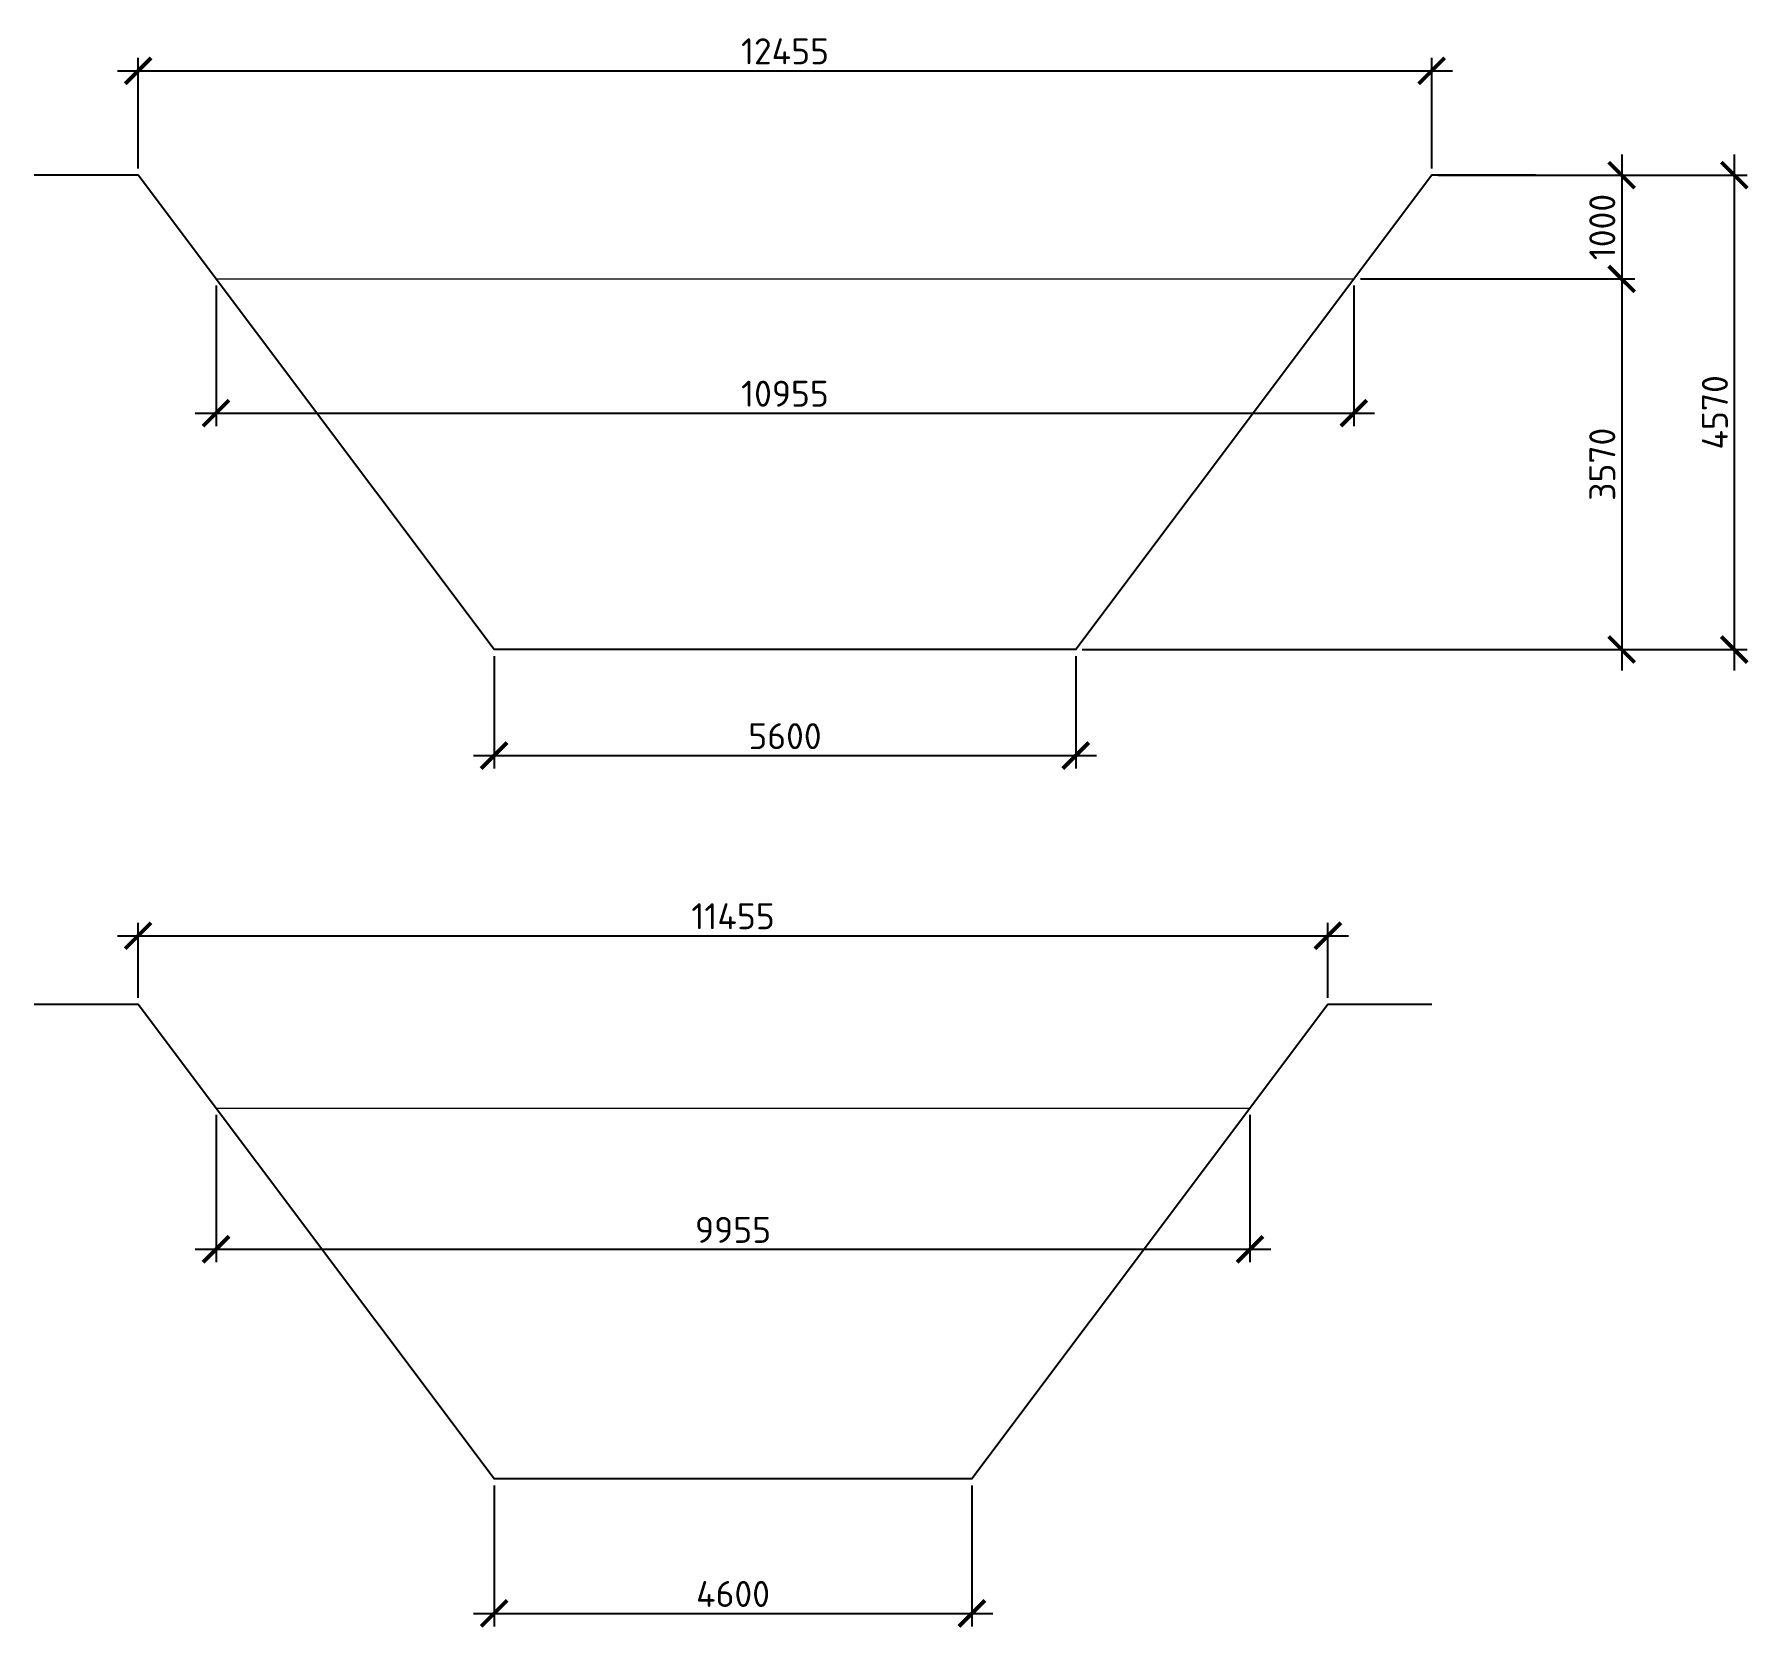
# Model space of a CAD drawing. Header units: millimetres. Extents: x 4549725 to 4654742, y -2132028 to -2073990.
# Drawn here: x 4570114 to 4586621, y -2089339 to -2073990 of the extents above; entities that cross this region are included whole.
import ezdxf

# ---------------------------------------------------------------- set-up
doc = ezdxf.new("R2010")
doc.units = ezdxf.units.MM
doc.linetypes.add('HIDDEN', pattern=[9.525, 6.35, -3.175])
doc.layers.get('Defpoints').update_dxf_attribs({"color": 3})
doc.layers.add('второстепенные', color=7, linetype='Continuous', lineweight=25)
doc.layers.add('невидимые', color=7, linetype='HIDDEN', lineweight=18)
doc.layers.add('ГП_Расстояние от зд до сетей', color=7, linetype='Continuous')
doc.styles.add('ISOCPEUR', font='isocpeur.ttf')
doc.dimstyles.new('SPDS-ISOCUP', dxfattribs={"dimscale": 100, "dimtxt": 2.5, "dimasz": 2.5, "dimexe": 1.25, "dimexo": 0.625, "dimtad": 1, "dimdec": 0, "dimrnd": 0.001, "dimtxsty": 'ISOCPEUR', "dimblk": 'ARCHTICK', "dimcen": 2.5, "dimdle": 2, "dimadec": 0, "dimazin": 2, "dimtfac": 0.75, "dimtdec": 0, "dimtmove": 1, "dimatfit": 3, "dimfxl": 1, "dimtolj": 1, "dimarcsym": 1})

# ---------------------------------------------------------------- blocks, each defined once
blk = doc.blocks.new('_ArchTick')
at = {"color": 0, "linetype": 'ByBlock', "const_width": 0.15}
blk.add_lwpolyline([(-0.5, -0.5), (0.5, 0.5)], dxfattribs=at)
blk = doc.blocks.new('*D236')
at = {"layer": 'Defpoints', "color": 0, "transparency": 16777216}
for p in [(4574542, -2087906), (4579142, -2087906), (4579142, -2089201)]:
    blk.add_point(p, dxfattribs=at)
at = {"layer": 'ГП_Расстояние от зд до сетей', "color": 0, "lineweight": -2, "transparency": 16777216}
for p, q in [((4574542, -2087968), (4574542, -2089326)), ((4579142, -2087968), (4579142, -2089326)), ((4574342, -2089201), (4579342, -2089201))]:
    blk.add_line(p, q, dxfattribs=at)
at = {"layer": 'ГП_Расстояние от зд до сетей', "color": 0, "lineweight": -2, "transparency": 16777216, "xscale": 250, "yscale": 250, "zscale": 250, "rotation": 180}
blk.add_blockref('_ArchTick', (4574542, -2089201), dxfattribs=at)
at = {"layer": 'ГП_Расстояние от зд до сетей', "color": 0, "lineweight": -2, "transparency": 16777216, "xscale": 250, "yscale": 250, "zscale": 250}
blk.add_blockref('_ArchTick', (4579142, -2089201), dxfattribs=at)
at = {"layer": 'ГП_Расстояние от зд до сетей', "color": 0, "transparency": 16777216, "insert": (4576842, -2089014), "char_height": 250, "attachment_point": 5, "style": 'ISOCPEUR'}
blk.add_mtext('\\A1;4600', dxfattribs=at)
blk = doc.blocks.new('*D237')
at = {"layer": 'Defpoints', "color": 0, "transparency": 16777216}
for p in [(4571864, -2084336), (4581819, -2084336), (4581819, -2085694)]:
    blk.add_point(p, dxfattribs=at)
at = {"layer": 'ГП_Расстояние от зд до сетей', "color": 0, "lineweight": -2, "transparency": 16777216}
for p, q in [((4571864, -2084398), (4571864, -2085819)), ((4581819, -2084398), (4581819, -2085819)), ((4571664, -2085694), (4582019, -2085694))]:
    blk.add_line(p, q, dxfattribs=at)
at = {"layer": 'ГП_Расстояние от зд до сетей', "color": 0, "lineweight": -2, "transparency": 16777216, "xscale": 250, "yscale": 250, "zscale": 250, "rotation": 180}
blk.add_blockref('_ArchTick', (4571864, -2085694), dxfattribs=at)
at = {"layer": 'ГП_Расстояние от зд до сетей', "color": 0, "lineweight": -2, "transparency": 16777216, "xscale": 250, "yscale": 250, "zscale": 250}
blk.add_blockref('_ArchTick', (4581819, -2085694), dxfattribs=at)
at = {"layer": 'ГП_Расстояние от зд до сетей', "color": 0, "transparency": 16777216, "insert": (4576842, -2085507), "char_height": 250, "attachment_point": 5, "style": 'ISOCPEUR'}
blk.add_mtext('\\A1;9955', dxfattribs=at)
blk = doc.blocks.new('*D238')
at = {"layer": 'Defpoints', "color": 0, "transparency": 16777216}
for p in [(4582569, -2082674), (4571114, -2083336), (4582569, -2083336)]:
    blk.add_point(p, dxfattribs=at)
at = {"layer": 'ГП_Расстояние от зд до сетей', "color": 0, "lineweight": -2, "transparency": 16777216}
for p, q in [((4571114, -2083273), (4571114, -2082549)), ((4582569, -2083273), (4582569, -2082549)), ((4570914, -2082674), (4582769, -2082674))]:
    blk.add_line(p, q, dxfattribs=at)
at = {"layer": 'ГП_Расстояние от зд до сетей', "color": 0, "lineweight": -2, "transparency": 16777216, "xscale": 250, "yscale": 250, "zscale": 250, "rotation": 180}
blk.add_blockref('_ArchTick', (4571114, -2082674), dxfattribs=at)
at = {"layer": 'ГП_Расстояние от зд до сетей', "color": 0, "lineweight": -2, "transparency": 16777216, "xscale": 250, "yscale": 250, "zscale": 250}
blk.add_blockref('_ArchTick', (4582569, -2082674), dxfattribs=at)
at = {"layer": 'ГП_Расстояние от зд до сетей', "color": 0, "transparency": 16777216, "insert": (4576842, -2082486), "char_height": 250, "attachment_point": 5, "style": 'ISOCPEUR'}
blk.add_mtext('\\A1;11455', dxfattribs=at)
blk = doc.blocks.new('*D239')
at = {"layer": 'Defpoints', "color": 0, "transparency": 16777216}
for p in [(4574542, -2079917), (4580142, -2079917), (4580142, -2080938)]:
    blk.add_point(p, dxfattribs=at)
at = {"layer": 'ГП_Расстояние от зд до сетей', "color": 0, "lineweight": -2, "transparency": 16777216}
for p, q in [((4574542, -2079979), (4574542, -2081063)), ((4580142, -2079979), (4580142, -2081063)), ((4574342, -2080938), (4580342, -2080938))]:
    blk.add_line(p, q, dxfattribs=at)
at = {"layer": 'ГП_Расстояние от зд до сетей', "color": 0, "lineweight": -2, "transparency": 16777216, "xscale": 250, "yscale": 250, "zscale": 250, "rotation": 180}
blk.add_blockref('_ArchTick', (4574542, -2080938), dxfattribs=at)
at = {"layer": 'ГП_Расстояние от зд до сетей', "color": 0, "lineweight": -2, "transparency": 16777216, "xscale": 250, "yscale": 250, "zscale": 250}
blk.add_blockref('_ArchTick', (4580142, -2080938), dxfattribs=at)
at = {"layer": 'ГП_Расстояние от зд до сетей', "color": 0, "transparency": 16777216, "insert": (4577342, -2080751), "char_height": 250, "attachment_point": 5, "style": 'ISOCPEUR'}
blk.add_mtext('\\A1;5600', dxfattribs=at)
blk = doc.blocks.new('*D240')
at = {"layer": 'Defpoints', "color": 0, "transparency": 16777216}
for p in [(4571864, -2076347), (4582819, -2076347), (4582819, -2077640)]:
    blk.add_point(p, dxfattribs=at)
at = {"layer": 'ГП_Расстояние от зд до сетей', "color": 0, "lineweight": -2, "transparency": 16777216}
for p, q in [((4571864, -2076409), (4571864, -2077765)), ((4582819, -2076409), (4582819, -2077765)), ((4571664, -2077640), (4583019, -2077640))]:
    blk.add_line(p, q, dxfattribs=at)
at = {"layer": 'ГП_Расстояние от зд до сетей', "color": 0, "lineweight": -2, "transparency": 16777216, "xscale": 250, "yscale": 250, "zscale": 250, "rotation": 180}
blk.add_blockref('_ArchTick', (4571864, -2077640), dxfattribs=at)
at = {"layer": 'ГП_Расстояние от зд до сетей', "color": 0, "lineweight": -2, "transparency": 16777216, "xscale": 250, "yscale": 250, "zscale": 250}
blk.add_blockref('_ArchTick', (4582819, -2077640), dxfattribs=at)
at = {"layer": 'ГП_Расстояние от зд до сетей', "color": 0, "transparency": 16777216, "insert": (4577342, -2077452), "char_height": 250, "attachment_point": 5, "style": 'ISOCPEUR'}
blk.add_mtext('\\A1;10955', dxfattribs=at)
blk = doc.blocks.new('*D241')
at = {"layer": 'Defpoints', "color": 0, "transparency": 16777216}
for p in [(4583569, -2074342), (4571114, -2075347), (4583569, -2075347)]:
    blk.add_point(p, dxfattribs=at)
at = {"layer": 'ГП_Расстояние от зд до сетей', "color": 0, "lineweight": -2, "transparency": 16777216}
for p, q in [((4570914, -2074342), (4583769, -2074342)), ((4571114, -2075284), (4571114, -2074217)), ((4583569, -2075284), (4583569, -2074217))]:
    blk.add_line(p, q, dxfattribs=at)
at = {"layer": 'ГП_Расстояние от зд до сетей', "color": 0, "lineweight": -2, "transparency": 16777216, "xscale": 250, "yscale": 250, "zscale": 250, "rotation": 180}
blk.add_blockref('_ArchTick', (4571114, -2074342), dxfattribs=at)
at = {"layer": 'ГП_Расстояние от зд до сетей', "color": 0, "lineweight": -2, "transparency": 16777216, "xscale": 250, "yscale": 250, "zscale": 250}
blk.add_blockref('_ArchTick', (4583569, -2074342), dxfattribs=at)
at = {"layer": 'ГП_Расстояние от зд до сетей', "color": 0, "transparency": 16777216, "insert": (4577342, -2074154), "char_height": 250, "attachment_point": 5, "style": 'ISOCPEUR'}
blk.add_mtext('\\A1;12455', dxfattribs=at)
blk = doc.blocks.new('*D242')
at = {"layer": 'Defpoints', "color": 0, "transparency": 16777216}
for p in [(4584569, -2075347), (4582819, -2076347), (4585398, -2076347)]:
    blk.add_point(p, dxfattribs=at)
at = {"layer": 'ГП_Расстояние от зд до сетей', "color": 0, "lineweight": -2, "transparency": 16777216}
for p, q in [((4585398, -2075147), (4585398, -2076547)), ((4584632, -2075347), (4585523, -2075347)), ((4582882, -2076347), (4585523, -2076347))]:
    blk.add_line(p, q, dxfattribs=at)
at = {"layer": 'ГП_Расстояние от зд до сетей', "color": 0, "lineweight": -2, "transparency": 16777216, "xscale": 250, "yscale": 250, "zscale": 250}
for p, rotation in [((4585398, -2075347), 90), ((4585398, -2076347), 270)]:
    blk.add_blockref('_ArchTick', p, dxfattribs=dict(at, rotation=rotation))
at = {"layer": 'ГП_Расстояние от зд до сетей', "color": 0, "transparency": 16777216, "insert": (4585211, -2075847), "char_height": 250, "attachment_point": 5, "rotation": 90, "style": 'ISOCPEUR'}
blk.add_mtext('\\A1;1000', dxfattribs=at)
blk = doc.blocks.new('*D243')
at = {"layer": 'Defpoints', "color": 0, "transparency": 16777216}
for p in [(4582819, -2076347), (4580142, -2079917), (4585398, -2079917)]:
    blk.add_point(p, dxfattribs=at)
at = {"layer": 'ГП_Расстояние от зд до сетей', "color": 0, "lineweight": -2, "transparency": 16777216}
for p, q in [((4585398, -2076147), (4585398, -2080117)), ((4582882, -2076347), (4585523, -2076347)), ((4580204, -2079917), (4585523, -2079917))]:
    blk.add_line(p, q, dxfattribs=at)
at = {"layer": 'ГП_Расстояние от зд до сетей', "color": 0, "lineweight": -2, "transparency": 16777216, "xscale": 250, "yscale": 250, "zscale": 250}
for p, rotation in [((4585398, -2076347), 90), ((4585398, -2079917), 270)]:
    blk.add_blockref('_ArchTick', p, dxfattribs=dict(at, rotation=rotation))
at = {"layer": 'ГП_Расстояние от зд до сетей', "color": 0, "transparency": 16777216, "insert": (4585211, -2078132), "char_height": 250, "attachment_point": 5, "rotation": 90, "style": 'ISOCPEUR'}
blk.add_mtext('\\A1;3570', dxfattribs=at)
blk = doc.blocks.new('*D244')
at = {"layer": 'Defpoints', "color": 0, "transparency": 16777216}
for p in [(4583569, -2075347), (4580142, -2079917), (4586482, -2079917)]:
    blk.add_point(p, dxfattribs=at)
at = {"layer": 'ГП_Расстояние от зд до сетей', "color": 0, "lineweight": -2, "transparency": 16777216}
for p, q in [((4586482, -2075147), (4586482, -2080117)), ((4583632, -2075347), (4586607, -2075347)), ((4580204, -2079917), (4586607, -2079917))]:
    blk.add_line(p, q, dxfattribs=at)
at = {"layer": 'ГП_Расстояние от зд до сетей', "color": 0, "lineweight": -2, "transparency": 16777216, "xscale": 250, "yscale": 250, "zscale": 250}
for p, rotation in [((4586482, -2075347), 90), ((4586482, -2079917), 270)]:
    blk.add_blockref('_ArchTick', p, dxfattribs=dict(at, rotation=rotation))
at = {"layer": 'ГП_Расстояние от зд до сетей', "color": 0, "transparency": 16777216, "insert": (4586295, -2077632), "char_height": 250, "attachment_point": 5, "rotation": 90, "style": 'ISOCPEUR'}
blk.add_mtext('\\A1;4570', dxfattribs=at)

msp = doc.modelspace()

# ---------------------------------------------------------------- linework, layer by layer
at = {"layer": 'второстепенные'}
for points in [[(4584569.4, -2075347), (4583569.4, -2075347), (4580141.9, -2079917), (4574541.9, -2079917), (4571114.4, -2075347), (4570114.4, -2075347)], [(4583569.4, -2083335.8), (4582569.4, -2083335.8), (4579141.9, -2087905.8), (4574541.9, -2087905.8), (4571114.4, -2083335.8), (4570114.4, -2083335.8)]]:
    msp.add_lwpolyline(points, dxfattribs=at)
at = {"layer": 'невидимые'}
for points in [[(4571864.4, -2076347), (4582819.4, -2076347)], [(4571864.4, -2084335.8), (4581819.4, -2084335.8)]]:
    msp.add_lwpolyline(points, dxfattribs=at)

# ---------------------------------------------------------------- dimensions: what is measured, and where the dimension line sits
at = {"layer": 'ГП_Расстояние от зд до сетей'}
for base, p1, p2, picture, middle in [((4583569.4, -2074341.5), (4571114.4, -2075347), (4583569.4, -2075347), '*D241', (4577341.9, -2074154)), ((4582819.4, -2077639.8), (4571864.4, -2076347), (4582819.4, -2076347), '*D240', (4577341.9, -2077452.3)), ((4580141.9, -2080938), (4574541.9, -2079917), (4580141.9, -2079917), '*D239', (4577341.9, -2080750.5)), ((4582569.4, -2082674), (4571114.4, -2083335.8), (4582569.4, -2083335.8), '*D238', (4576841.9, -2082486.5)), ((4581819.4, -2085694.5), (4571864.4, -2084335.8), (4581819.4, -2084335.8), '*D237', (4576841.9, -2085507)), ((4579141.9, -2089201), (4574541.9, -2087905.8), (4579141.9, -2087905.8), '*D236', (4576841.9, -2089013.5))]:
    dim = msp.add_linear_dim(base=base, p1=p1, p2=p2, dimstyle='SPDS-ISOCUP', dxfattribs=at)
    dim.commit()
    dim.dimension.update_dxf_attribs({"geometry": picture, "text_midpoint": middle})
for base, p1, p2, picture, middle in [((4586482.5, -2079917), (4583569.4, -2075347), (4580141.9, -2079917), '*D244', (4586295, -2077632)), ((4585398.2, -2076347), (4584569.4, -2075347), (4582819.4, -2076347), '*D242', (4585210.7, -2075847)), ((4585398.2, -2079917), (4582819.4, -2076347), (4580141.9, -2079917), '*D243', (4585210.7, -2078132))]:
    dim = msp.add_linear_dim(base=base, p1=p1, p2=p2, angle=90, dimstyle='SPDS-ISOCUP', dxfattribs=at)
    dim.commit()
    dim.dimension.update_dxf_attribs({"geometry": picture, "text_midpoint": middle})

doc.saveas('drawing.dxf')
